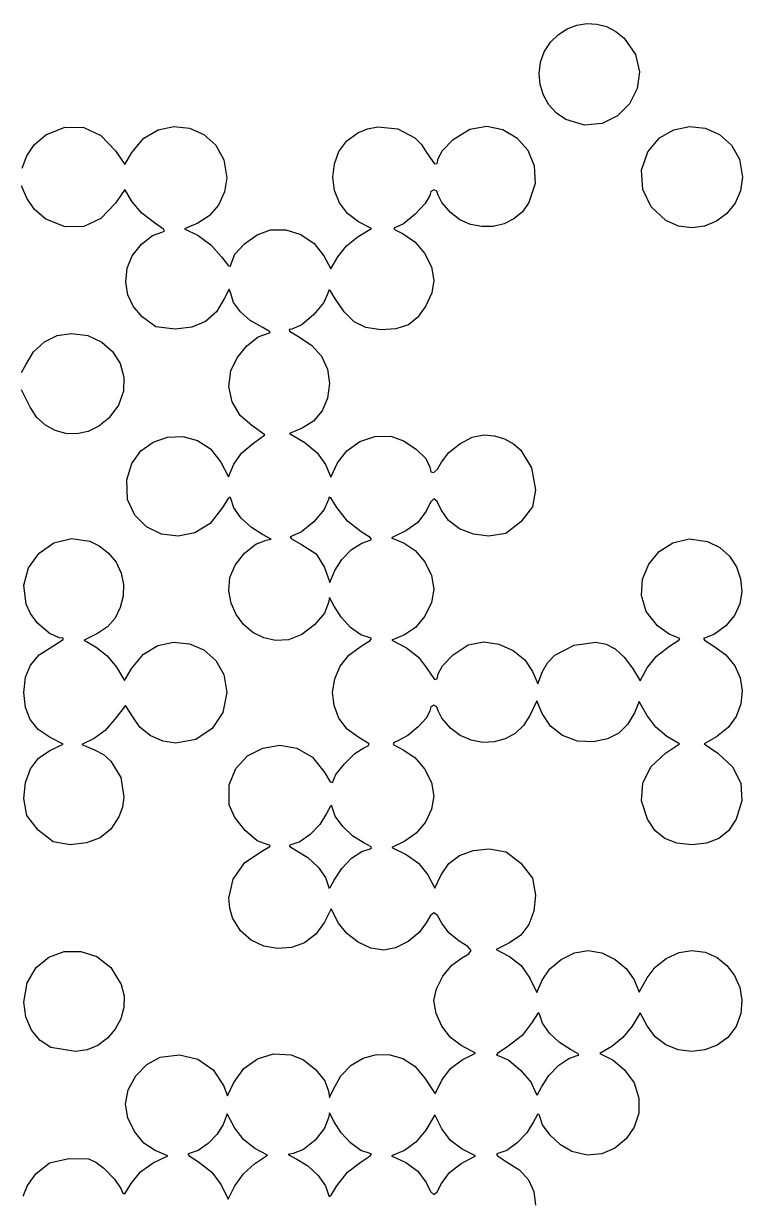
# Model space of a CAD drawing. Extents: x 15 to 288, y 15 to 288.
# Drawn here: x 236.1 to 287.6, y 78 to 162.2 of the extents above; entities that cross this region are included whole.
import ezdxf

# ---------------------------------------------------------------- set-up
doc = ezdxf.new("R2010")
doc.units = 0

msp = doc.modelspace()

# ---------------------------------------------------------------- linework, layer by layer
at = {"layer": 'Image'}
for p, q in [((274.397325, 161.393501), (275.032421, 161.79972)), ((275.032421, 161.79972), (275.71504, 162.059464)), ((275.71504, 162.059464), (276.423981, 162.171609)), ((276.423981, 162.171609), (277.138045, 162.135028)), ((277.138045, 162.135028), (277.836033, 161.948597)), ((277.836033, 161.948597), (278.496744, 161.611188)), ((273.83095, 160.841935), (274.397325, 161.393501)), ((278.496744, 161.611188), (279.09898, 161.121676)), ((279.09898, 161.121676), (279.904074, 159.961404)), ((273.120999, 159.399895), (273.386036, 160.156469)), ((273.386036, 160.156469), (273.83095, 160.841935)), ((273.028981, 158.606919), (273.120999, 159.399895)), ((279.904074, 159.961404), (280.187302, 158.726431)), ((273.103121, 157.812247), (273.028981, 158.606919)), ((280.187302, 158.726431), (280.020031, 157.516093)), ((273.336562, 157.050583), (273.103121, 157.812247)), ((280.020031, 157.516093), (279.47363, 156.429727)), ((273.722445, 156.356632), (273.336562, 157.050583)), ((274.253911, 155.765101), (273.722445, 156.356632)), ((279.47363, 156.429727), (278.619468, 155.566668)), ((274.9241, 155.310695), (274.253911, 155.765101)), ((276.273334, 154.907817), (274.9241, 155.310696)), ((274.9241, 155.310696), (274.9241, 155.310695)), ((277.528913, 155.026253), (276.273334, 154.907817)), ((278.619468, 155.566668), (277.528913, 155.026253)), ((236.900636, 153.502578), (237.714946, 154.198323)), ((237.714946, 154.198323), (239.094577, 154.745501)), ((239.094577, 154.745501), (240.438607, 154.72718)), ((240.438607, 154.72718), (241.66804, 154.161293)), ((241.66804, 154.161293), (242.703876, 153.065773)), ((244.732493, 153.96618), (245.761029, 154.57516)), ((245.761029, 154.57516), (246.88201, 154.80512)), ((246.88201, 154.80512), (248.003975, 154.680645)), ((248.003975, 154.680645), (249.035465, 154.226316)), ((249.035465, 154.226316), (249.885021, 153.466715)), ((259.253428, 153.782707), (260.03752, 154.360474)), ((260.03752, 154.360474), (260.742405, 154.639346)), ((260.742405, 154.639346), (261.47201, 154.773202)), ((261.47201, 154.773202), (262.905044, 154.634855)), ((262.905044, 154.634855), (264.135958, 154.003417)), ((266.861518, 153.880696), (268.050083, 154.607406)), ((268.050083, 154.607406), (269.265219, 154.821918)), ((269.265219, 154.821918), (270.420758, 154.595904)), ((270.420758, 154.595904), (271.430537, 154.001034)), ((281.633479, 153.982844), (282.653571, 154.576572)), ((282.653571, 154.576572), (283.769773, 154.798453)), ((283.769773, 154.798453), (284.889854, 154.673066)), ((284.889854, 154.673066), (285.92158, 154.224993)), ((285.92158, 154.224993), (286.77272, 153.478812)), ((236.367666, 152.698503), (236.900636, 153.502578)), ((243.887861, 152.9536), (244.732493, 153.96618)), ((249.885021, 153.466715), (250.461183, 152.426426)), ((258.696193, 153.019037), (259.253428, 153.782707)), ((264.135958, 154.003417), (264.612913, 153.52091)), ((264.612913, 153.52091), (264.96409, 152.936874)), ((266.106635, 153.093871), (266.861518, 153.880696)), ((271.430537, 154.001034), (272.208388, 153.10898)), ((280.80173, 152.99269), (281.633479, 153.982844)), ((286.77272, 153.478812), (287.35104, 152.459105)), ((236.03504, 151.817286), (236.367666, 152.698503)), ((242.703876, 153.065773), (243.37012, 152.077132)), ((243.37012, 152.077132), (243.887861, 152.9536)), ((258.365317, 152.131268), (258.696193, 153.019037)), ((264.96409, 152.936874), (265.527003, 152.131644)), ((265.71893, 152.165579), (265.792658, 152.519986)), ((265.792658, 152.519986), (266.106635, 153.093871)), ((272.208388, 153.10898), (272.668148, 151.991411)), ((280.353059, 151.671915), (280.80173, 152.99269)), ((287.35104, 152.459105), (287.56431, 151.19045)), ((250.461183, 152.426426), (250.672491, 151.13003)), ((258.2603, 151.181208), (258.365317, 152.131268)), ((265.527003, 152.131644), (265.71893, 152.165579)), ((272.668148, 151.991411), (272.723649, 150.72)), ((280.445488, 150.302116), (280.353059, 151.671915)), ((250.672491, 151.13003), (250.509668, 150.126943)), ((258.380646, 150.230661), (258.2603, 151.181208)), ((287.56431, 151.19045), (287.425378, 150.192032)), ((236.355598, 149.673705), (235.981287, 150.563934)), ((243.370112, 150.304088), (242.703868, 149.315445)), ((243.89229, 149.420111), (243.370112, 150.304088)), ((250.509668, 150.126943), (250.066028, 149.184329)), ((258.725855, 149.341434), (258.380646, 150.230661)), ((265.276727, 150.159421), (265.187903, 149.861208)), ((265.490268, 150.283456), (265.276727, 150.159421)), ((265.703833, 150.166838), (265.490268, 150.283456)), ((265.79266, 149.886457), (265.703833, 150.166838)), ((272.723649, 150.72), (272.288728, 149.366416)), ((281.036354, 149.047181), (280.445488, 150.302116)), ((287.425378, 150.192032), (287.03903, 149.315481)), ((236.913656, 148.865911), (236.355598, 149.673705)), ((242.703868, 149.315445), (241.669879, 148.222167)), ((244.580821, 148.610358), (243.89229, 149.420111)), ((250.066028, 149.184329), (249.405247, 148.401687)), ((259.295429, 148.575333), (258.725855, 149.341434)), ((264.873427, 149.297046), (264.140535, 148.529604)), ((265.187903, 149.861208), (264.873427, 149.297046)), ((266.049223, 149.360275), (265.79266, 149.886457)), ((266.666048, 148.652687), (266.049223, 149.360275)), ((272.288728, 149.366416), (271.823572, 148.701629)), ((287.03903, 149.315481), (286.450942, 148.586789)), ((237.729748, 148.173885), (236.913656, 148.865911)), ((241.669879, 148.222167), (240.441894, 147.65502)), ((245.50297, 147.904841), (244.580821, 148.610358)), ((249.405247, 148.401687), (248.591001, 147.87852)), ((260.08887, 147.994164), (259.295429, 148.575333)), ((264.140535, 148.529604), (263.305033, 147.850212)), ((267.354244, 148.134304), (266.666048, 148.652687)), ((271.823572, 148.701629), (271.218417, 148.19214)), ((282.083, 148.071), (281.036354, 149.047181)), ((286.450942, 148.586789), (285.706788, 148.03195)), ((239.101366, 147.632695), (237.729748, 148.173885)), ((240.441894, 147.65502), (239.101366, 147.632695)), ((246.141451, 147.449761), (245.50297, 147.904841)), ((246.207327, 147.316473), (246.141451, 147.449761)), ((248.591001, 147.87852), (247.646379, 147.487244)), ((247.646379, 147.487244), (248.624807, 146.995477)), ((252.847689, 147.058305), (253.797448, 147.42119)), ((253.797448, 147.42119), (254.889534, 147.421359)), ((254.889534, 147.421359), (255.973943, 147.067508)), ((260.066066, 146.924402), (261.027227, 147.508919)), ((261.027227, 147.508919), (260.08887, 147.994164)), ((262.682723, 147.550198), (262.617122, 147.512096)), ((262.617122, 147.512096), (262.71014, 147.417103)), ((263.305033, 147.850212), (262.682723, 147.550198)), ((262.71014, 147.417103), (263.292055, 147.113729)), ((268.118713, 147.798671), (267.354244, 148.134304)), ((268.92341, 147.641214), (268.118713, 147.798671)), ((269.73229, 147.657357), (268.92341, 147.641214)), ((270.509308, 147.842525), (269.73229, 147.657357)), ((271.218417, 148.19214), (270.509308, 147.842525)), ((282.994673, 147.67049), (282.083, 148.071)), ((282.083, 148.071), (282.083, 148.071)), ((283.932979, 147.547807), (282.994673, 147.67049)), ((284.852242, 147.676958), (283.932979, 147.547807)), ((285.706788, 148.03195), (284.852242, 147.676958)), ((244.560791, 146.378617), (245.344268, 147.011235)), ((245.344268, 147.011235), (246.085513, 147.266603)), ((246.085513, 147.266603), (246.207327, 147.316473)), ((248.624807, 146.995477), (249.517447, 146.346348)), ((251.934361, 146.418984), (252.847689, 147.058305)), ((255.973943, 147.067508), (256.9251, 146.421331)), ((259.241923, 146.258371), (260.066066, 146.924402)), ((263.292055, 147.113729), (264.126283, 146.556876)), ((264.126283, 146.556876), (264.826576, 145.73072)), ((243.904464, 145.541636), (244.560791, 146.378617)), ((249.517447, 146.346348), (250.289617, 145.476247)), ((251.247214, 145.668054), (251.934361, 146.418984)), ((256.9251, 146.421331), (257.617428, 145.54452)), ((258.610186, 145.477882), (259.241923, 146.258371)), ((264.826576, 145.73072), (265.308599, 144.763206)), ((243.544673, 144.673183), (243.904464, 145.541636)), ((250.289617, 145.476247), (250.803183, 144.838794)), ((250.932642, 144.808105), (250.975998, 144.97034)), ((250.975998, 144.97034), (251.247214, 145.668054)), ((257.617428, 145.54452), (258.115463, 144.615879)), ((258.115463, 144.615879), (258.610186, 145.477882)), ((243.455361, 143.665576), (243.544673, 144.673183)), ((250.803183, 144.838794), (250.932642, 144.808105)), ((265.308599, 144.763206), (265.488015, 143.782279)), ((243.597556, 142.769084), (243.455361, 143.665576)), ((265.488015, 143.782279), (265.329848, 142.896903)), ((243.981696, 141.949672), (243.597556, 142.769084)), ((250.509663, 142.528485), (249.923164, 141.546677)), ((250.846097, 143.156564), (250.509663, 142.528485)), ((250.951323, 142.856565), (250.846097, 143.156564)), ((251.14848, 142.21472), (250.951323, 142.856565)), ((257.931219, 142.920501), (257.624192, 142.205959)), ((257.965825, 143.093448), (257.931219, 142.920501)), ((258.067371, 143.069887), (257.965825, 143.093448)), ((258.460385, 142.443066), (258.067371, 143.069887)), ((259.06901, 141.538443), (258.460385, 142.443066)), ((265.329848, 142.896903), (264.915252, 141.967658)), ((244.618223, 141.173303), (243.981696, 141.949672)), ((249.923164, 141.546677), (249.145894, 140.852807)), ((251.641572, 141.542723), (251.14848, 142.21472)), ((252.354202, 140.922454), (251.641572, 141.542723)), ((257.624192, 142.205959), (256.894873, 141.340817)), ((259.789865, 140.819496), (259.06901, 141.538443)), ((264.915252, 141.967658), (264.334088, 141.152005)), ((245.604444, 140.468358), (244.618223, 141.173303)), ((249.145894, 140.852807), (248.168345, 140.440881)), ((253.209973, 140.435795), (252.354202, 140.922454)), ((256.894873, 141.340817), (256.029712, 140.611502)), ((260.629494, 140.432977), (259.789865, 140.819496)), ((264.334088, 141.152005), (263.676215, 140.607409)), ((237.617324, 139.398552), (238.534034, 139.846069)), ((238.534034, 139.846069), (239.555104, 140.002469)), ((239.555104, 140.002469), (240.734451, 139.837472)), ((240.734451, 139.837472), (241.724843, 139.382502)), ((246.981003, 140.304905), (245.604444, 140.468358)), ((248.168345, 140.440881), (246.981003, 140.304905)), ((252.914828, 139.752147), (253.645022, 140.014365)), ((253.725938, 140.143042), (253.209973, 140.435795)), ((253.645022, 140.014365), (253.767228, 140.05128)), ((253.767228, 140.05128), (253.725938, 140.143042)), ((255.315159, 140.304441), (255.142211, 140.269851)), ((255.142211, 140.269851), (255.165774, 140.168303)), ((255.165774, 140.168303), (255.792594, 139.775275)), ((256.029712, 140.611502), (255.315159, 140.304441)), ((261.682854, 140.261927), (260.629494, 140.432977)), ((262.761306, 140.316639), (261.682854, 140.261927)), ((263.676215, 140.607409), (262.761306, 140.316639)), ((236.852384, 138.692441), (237.617324, 139.398552)), ((241.724843, 139.382502), (242.499927, 138.697587)), ((251.403147, 138.239711), (252.112499, 139.105532)), ((252.112499, 139.105532), (252.914828, 139.752147)), ((255.792594, 139.775275), (256.752813, 139.142149)), ((256.752813, 139.142149), (257.448016, 138.36222)), ((236.286624, 137.760259), (236.852384, 138.692441)), ((242.499927, 138.697587), (243.033347, 137.842756)), ((250.951882, 137.319875), (251.403147, 138.239711)), ((257.448016, 138.36222), (257.870666, 137.446916)), ((235.979501, 137.202174), (236.286624, 137.760259)), ((243.033347, 137.842756), (243.298749, 136.878038)), ((250.821732, 136.196073), (250.951882, 137.319875)), ((257.870666, 137.446916), (258.013224, 136.407665)), ((243.298749, 136.878038), (243.269781, 135.863462)), ((236.597594, 134.727869), (235.977663, 135.954449)), ((243.269781, 135.863462), (242.920087, 134.859055)), ((251.060897, 135.09706), (250.821732, 136.196073)), ((258.013224, 136.407665), (257.88088, 135.354816)), ((242.920087, 134.859055), (242.223314, 133.924849)), ((251.625937, 134.134209), (251.060897, 135.09706)), ((257.88088, 135.354816), (257.498059, 134.449461)), ((237.084645, 133.990328), (236.597594, 134.727869)), ((237.693923, 133.426204), (237.084645, 133.990328)), ((242.223314, 133.924849), (241.515566, 133.357856)), ((252.473412, 133.418895), (251.625937, 134.134209)), ((257.498059, 134.449461), (256.886078, 133.726493)), ((238.395196, 133.03981), (237.693923, 133.426204)), ((241.515566, 133.357856), (240.748647, 132.990171)), ((253.391205, 132.745388), (252.473412, 133.418895)), ((256.066254, 133.220805), (255.154541, 132.837459)), ((256.886078, 133.726493), (256.066254, 133.220805)), ((239.158229, 132.835464), (238.395196, 133.03981)), ((239.952791, 132.817479), (239.158229, 132.835464)), ((240.748647, 132.990171), (239.952791, 132.817479)), ((244.527773, 131.591031), (245.412216, 132.227855)), ((245.412216, 132.227855), (246.435818, 132.576534)), ((246.435818, 132.576534), (247.514661, 132.621363)), ((247.514661, 132.621363), (248.564828, 132.346634)), ((248.564828, 132.346634), (249.502403, 131.736641)), ((252.474533, 132.07253), (253.391205, 132.745388)), ((255.154541, 132.837459), (256.253981, 132.188776)), ((259.247989, 131.6074), (260.178836, 132.258963)), ((260.178836, 132.258963), (261.271428, 132.623371)), ((261.271428, 132.623371), (262.402326, 132.638644)), ((262.402326, 132.638644), (263.302292, 132.314904)), ((263.302292, 132.314904), (264.208196, 131.724603)), ((267.33595, 132.098585), (268.230128, 132.563044)), ((268.230128, 132.563044), (269.05295, 132.744252)), ((269.05295, 132.744252), (269.832507, 132.670604)), ((269.832507, 132.670604), (270.54242, 132.454528)), ((270.54242, 132.454528), (271.172118, 132.107311)), ((243.866405, 130.68177), (244.527773, 131.591031)), ((249.502403, 131.736641), (250.243468, 130.775678)), ((251.178203, 130.64791), (251.71561, 131.438857)), ((251.71561, 131.438857), (252.474533, 132.07253)), ((256.253981, 132.188776), (257.142973, 131.463045)), ((257.142973, 131.463045), (257.736451, 130.629116)), ((258.602326, 130.730664), (259.247989, 131.6074)), ((264.208196, 131.724603), (264.907557, 131.036899)), ((266.04033, 130.780602), (266.547117, 131.466047)), ((266.547117, 131.466047), (267.33595, 132.098585)), ((271.172118, 132.107311), (271.71103, 131.640241)), ((271.71103, 131.640241), (272.474213, 130.3917)), ((243.512028, 129.515778), (243.866405, 130.68177)), ((250.243468, 130.775678), (250.798542, 129.744968)), ((250.798542, 129.744968), (251.178203, 130.64791)), ((257.736451, 130.629116), (258.119488, 129.718144)), ((258.119488, 129.718144), (258.602326, 130.730664)), ((264.907557, 131.036899), (265.187896, 130.420954)), ((265.751571, 130.29104), (266.04033, 130.780602)), ((265.187896, 130.420954), (265.269233, 130.087538)), ((265.269233, 130.087538), (265.475832, 130.052126)), ((265.475832, 130.052126), (265.751571, 130.29104)), ((272.474213, 130.3917), (272.7474, 128.799212)), ((243.571248, 128.119561), (243.512028, 129.515778)), ((244.081393, 126.986797), (243.571248, 128.119561)), ((250.778161, 128.188313), (250.353448, 127.534818)), ((250.910415, 128.275462), (250.778161, 128.188313)), ((250.962619, 128.174873), (250.910415, 128.275462)), ((251.17759, 127.522299), (250.962619, 128.174873)), ((257.944097, 128.103683), (257.627445, 127.387865)), ((257.9884, 128.271808), (257.944097, 128.103683)), ((258.106506, 128.231257), (257.9884, 128.271808)), ((258.553633, 127.533933), (258.106506, 128.231257)), ((265.483709, 128.151362), (265.242058, 127.925427)), ((265.718734, 127.964506), (265.483709, 128.151362)), ((272.7474, 128.799212), (272.547927, 127.588417)), ((250.353448, 127.534818), (249.484593, 126.407327)), ((251.708449, 126.783762), (251.17759, 127.522299)), ((257.627445, 127.387865), (256.89365, 126.522624)), ((259.300993, 126.555971), (258.553633, 127.533933)), ((264.92445, 127.281015), (264.336995, 126.478671)), ((265.242058, 127.925427), (264.92445, 127.281015)), ((266.01646, 127.370542), (265.718734, 127.964506)), ((266.542472, 126.600398), (266.01646, 127.370542)), ((272.547927, 127.588417), (271.71931, 126.516342)), ((244.930709, 126.149843), (244.081393, 126.986797)), ((249.484593, 126.407327), (248.396137, 125.737443)), ((252.430289, 126.100985), (251.708449, 126.783762)), ((256.89365, 126.522624), (256.027838, 125.792355)), ((260.278953, 125.808613), (259.300993, 126.555971)), ((264.336995, 126.478671), (263.4882, 125.863475)), ((267.328402, 126.006254), (266.542472, 126.600398)), ((271.71931, 126.516342), (270.644852, 125.686362)), ((246.007441, 125.64106), (244.930709, 126.149843)), ((247.199835, 125.492807), (246.007441, 125.64106)), ((248.396137, 125.737443), (247.199835, 125.492807)), ((253.218199, 125.615693), (252.430289, 126.100985)), ((253.850997, 125.283952), (253.218199, 125.615693)), ((255.315137, 125.481453), (255.196987, 125.433896)), ((256.027838, 125.792355), (255.315137, 125.481453)), ((260.932962, 125.383643), (260.278953, 125.808613)), ((263.4882, 125.863475), (262.46301, 125.3746)), ((268.309876, 125.623681), (267.328402, 126.006254)), ((269.42252, 125.488252), (268.309876, 125.623681)), ((270.644852, 125.686362), (269.42252, 125.488252)), ((237.246502, 124.269674), (238.302859, 125.004006)), ((238.302859, 125.004006), (239.550945, 125.323405)), ((239.550945, 125.323405), (240.882804, 125.122015)), ((240.882804, 125.122015), (241.546412, 124.792944)), ((241.546412, 124.792944), (242.19048, 124.293981)), ((251.943789, 124.269962), (252.748807, 124.928832)), ((252.748807, 124.928832), (253.493887, 125.197721)), ((253.493887, 125.197721), (253.850997, 125.283952)), ((255.196987, 125.433896), (255.288822, 125.309318)), ((255.288822, 125.309318), (256.011117, 124.904786)), ((256.011117, 124.904786), (257.076765, 124.222252)), ((259.599, 124.531), (260.330295, 124.997318)), ((260.330295, 124.997318), (260.91972, 125.199077)), ((260.91972, 125.199077), (261.020257, 125.25131)), ((261.020257, 125.25131), (260.932962, 125.383643)), ((262.46301, 125.3746), (263.365918, 124.994955)), ((263.365918, 124.994955), (264.159486, 124.460937)), ((281.594168, 124.384987), (282.577041, 125.018805)), ((282.577041, 125.018805), (283.750384, 125.289436)), ((283.750384, 125.289436), (285.058353, 125.102466)), ((285.058353, 125.102466), (285.935142, 124.673118)), ((285.935142, 124.673118), (286.630015, 124.053352)), ((236.489832, 123.226263), (237.246502, 124.269674)), ((242.19048, 124.293981), (242.746954, 123.619091)), ((251.261045, 123.407439), (251.943789, 124.269962)), ((257.076765, 124.222252), (257.657887, 123.252416)), ((258.407969, 123.023184), (258.905803, 123.818008)), ((258.905803, 123.818008), (259.599009, 124.530994)), ((259.599009, 124.530994), (259.599, 124.531)), ((264.159486, 124.460937), (264.837622, 123.642373)), ((280.857613, 123.482391), (281.594168, 124.384987)), ((286.630015, 124.053352), (287.132267, 123.292034)), ((236.140804, 121.979631), (236.489832, 123.226263)), ((242.746954, 123.619091), (243.105823, 122.849213)), ((250.882787, 122.527591), (251.261045, 123.407439)), ((257.657887, 123.252416), (258.049266, 122.170076)), ((258.049266, 122.170076), (258.407969, 123.023184)), ((264.837622, 123.642373), (265.310428, 122.678485)), ((280.423221, 122.40543), (280.857613, 123.482391)), ((287.132267, 123.292034), (287.431192, 122.43803)), ((243.105823, 122.849213), (243.272551, 122.025076)), ((250.815854, 121.586541), (250.882787, 122.527591)), ((265.310428, 122.678485), (265.488008, 121.708495)), ((280.346838, 121.248514), (280.423221, 122.40543)), ((287.431192, 122.43803), (287.516083, 121.540206)), ((236.307374, 120.635632), (236.140804, 121.979631)), ((243.272551, 122.025076), (243.252603, 121.187412)), ((250.976889, 120.692006), (250.815854, 121.586541)), ((265.488008, 121.708495), (265.310859, 120.741045)), ((287.516083, 121.540206), (287.376234, 120.647426)), ((236.617745, 119.960199), (236.307374, 120.635632)), ((243.252603, 121.187412), (243.051442, 120.376951)), ((251.336343, 119.875443), (250.976889, 120.692006)), ((257.942577, 120.749031), (257.65798, 119.971848)), ((258.028811, 121.106141), (257.942577, 120.749031)), ((258.360547, 120.473343), (258.028811, 121.106141)), ((258.845838, 119.685434), (258.360547, 120.473343)), ((265.310859, 120.741045), (264.839887, 119.777666)), ((280.68431, 120.106056), (280.346838, 121.248514)), ((287.376234, 120.647426), (287.000939, 119.808558)), ((237.0975, 119.300121), (236.617745, 119.960199)), ((242.674534, 119.634424), (242.127342, 119.00056)), ((243.051442, 120.376951), (242.674534, 119.634424)), ((251.864671, 119.168313), (251.336343, 119.875443)), ((257.65798, 119.971848), (256.957231, 119.145175)), ((259.528614, 118.963597), (258.845838, 119.685434)), ((264.839887, 119.777666), (264.165805, 118.959497)), ((281.491483, 119.072466), (280.68431, 120.106056)), ((287.000939, 119.808558), (286.379493, 119.072466)), ((237.950948, 118.541318), (237.0975, 119.300121)), ((242.127342, 119.00056), (241.415331, 118.516091)), ((252.532324, 118.602074), (251.864671, 119.168313)), ((256.957231, 119.145175), (256.032451, 118.448997)), ((260.267152, 118.432738), (259.528614, 118.963597)), ((264.165805, 118.959497), (263.379328, 118.427675)), ((282.310569, 118.474334), (281.491483, 119.072466)), ((286.379493, 119.072466), (285.560425, 118.474332)), ((238.685, 118.217901), (237.950948, 118.541318)), ((238.218971, 117.615596), (238.975297, 118.087492)), ((238.952825, 118.184847), (238.685, 118.217901)), ((238.975297, 118.087492), (238.952825, 118.184847)), ((241.415331, 118.516091), (240.472825, 118.044953)), ((240.472825, 118.044953), (241.333424, 117.55104)), ((245.747647, 117.666915), (246.869602, 117.903538)), ((246.869602, 117.903538), (247.993747, 117.789554)), ((253.309754, 118.208187), (252.532324, 118.602074)), ((254.167414, 118.018109), (253.309754, 118.208187)), ((255.075757, 118.063301), (254.167414, 118.018109)), ((256.032451, 118.448997), (255.075757, 118.063301)), ((260.919727, 118.217763), (260.267152, 118.432738)), ((260.279672, 117.608592), (260.933171, 118.033307)), ((261.020318, 118.165562), (260.919727, 118.217763)), ((260.933171, 118.033307), (261.020318, 118.165562)), ((263.379328, 118.427675), (262.489837, 118.053671)), ((262.489837, 118.053671), (263.530877, 117.493035)), ((267.942585, 117.718126), (269.053767, 117.9276)), ((269.053767, 117.9276), (270.133342, 117.758923)), ((282.957533, 118.217744), (282.310569, 118.474334)), ((282.353464, 117.608573), (283.019085, 118.041282)), ((283.086006, 118.168403), (282.957533, 118.217744)), ((283.019085, 118.041282), (283.086006, 118.168403)), ((284.913463, 118.217744), (284.784986, 118.168406)), ((284.784986, 118.168406), (284.851898, 118.041285)), ((284.851898, 118.041285), (285.517506, 117.608573)), ((285.560425, 118.474332), (284.913463, 118.217744)), ((237.258813, 116.990505), (238.218971, 117.615596)), ((241.333424, 117.55104), (242.111139, 116.922809)), ((244.719825, 117.056048), (245.747647, 117.666915)), ((247.993747, 117.789554), (249.028134, 117.348602)), ((249.028134, 117.348602), (249.88082, 116.60432)), ((259.408905, 116.982582), (260.279672, 117.608592)), ((263.530877, 117.493035), (264.378267, 116.843715)), ((266.861507, 116.990267), (267.942585, 117.718126)), ((270.133342, 117.758923), (271.155416, 117.303107)), ((271.155416, 117.303107), (272.001012, 116.631905)), ((274.135792, 116.969805), (275.525506, 117.701802)), ((275.525506, 117.701802), (277.079805, 117.894881)), ((277.079805, 117.894881), (277.810101, 117.75521)), ((277.810101, 117.75521), (278.451257, 117.439871)), ((278.451257, 117.439871), (279.10643, 116.82783)), ((281.413856, 116.911937), (282.353464, 117.608573)), ((285.517506, 117.608573), (286.384905, 116.993836)), ((236.268141, 115.396102), (236.621634, 116.271752)), ((236.621634, 116.271752), (237.258813, 116.990505)), ((242.111139, 116.922809), (242.772454, 116.10597)), ((243.878083, 116.047299), (244.719825, 117.056048)), ((249.88082, 116.60432), (250.459858, 115.580346)), ((258.778512, 116.1885), (259.408905, 116.982582)), ((264.378267, 116.843715), (264.953707, 116.069855)), ((266.106624, 116.203442), (266.861507, 116.990267)), ((272.001012, 116.631905), (272.551157, 115.81707)), ((273.258097, 115.808061), (273.611228, 116.435828)), ((273.611228, 116.435828), (274.135792, 116.969805)), ((279.10643, 116.82783), (279.701517, 116.042821)), ((280.739424, 116.073703), (281.413856, 116.911937)), ((286.384905, 116.993836), (287.013726, 116.22425)), ((287.013726, 116.22425), (287.402576, 115.349603)), ((236.159041, 114.300316), (236.268141, 115.396102)), ((242.772454, 116.10597), (243.350883, 115.154823)), ((243.350883, 115.154823), (243.878083, 116.047299)), ((250.459858, 115.580346), (250.673303, 114.300319)), ((258.389877, 115.283352), (258.778512, 116.1885)), ((264.953707, 116.069855), (265.52513, 115.242901)), ((265.718545, 115.273156), (265.792647, 115.629557)), ((265.792647, 115.629557), (266.106624, 116.203442)), ((272.551157, 115.81707), (272.925463, 114.926841)), ((272.925463, 114.926841), (273.258097, 115.808061)), ((279.701517, 116.042821), (280.253808, 115.134637)), ((280.253808, 115.134637), (280.739424, 116.073703)), ((258.244382, 114.324146), (258.389877, 115.283352)), ((265.52513, 115.242901), (265.718545, 115.273156)), ((287.402576, 115.349603), (287.55006, 114.41968)), ((236.265491, 113.227874), (236.159041, 114.300316)), ((250.673303, 114.300319), (250.391873, 112.873527)), ((258.343411, 113.367888), (258.244382, 114.324146)), ((272.861042, 113.698852), (272.362065, 112.652462)), ((273.240692, 112.795944), (272.861042, 113.698852)), ((287.55006, 114.41968), (287.454787, 113.484269)), ((236.599307, 112.360563), (236.265491, 113.227874)), ((243.417954, 113.381528), (242.655002, 112.400364)), ((243.942363, 112.554039), (243.417954, 113.381528)), ((250.391873, 112.873527), (249.619282, 111.721743)), ((258.688346, 112.471587), (258.343411, 113.367888)), ((265.1879, 112.996029), (264.949817, 112.496679)), ((265.276724, 113.27641), (265.1879, 112.996029)), ((265.490265, 113.393028), (265.276724, 113.27641)), ((265.70383, 113.27641), (265.490265, 113.393028)), ((265.792657, 112.996029), (265.70383, 113.27641)), ((266.04922, 112.469847), (265.792657, 112.996029)), ((279.832192, 112.852164), (279.351186, 112.017144)), ((280.181971, 113.672017), (279.832192, 112.852164)), ((280.716349, 112.679741), (280.181971, 113.672017)), ((287.454787, 113.484269), (287.115361, 112.593154)), ((237.182193, 111.661296), (236.599307, 112.360563)), ((242.655002, 112.400364), (241.968067, 111.59288)), ((244.443999, 111.819146), (243.942363, 112.554039)), ((259.28057, 111.692249), (258.688346, 112.471587)), ((264.949817, 112.496679), (264.364022, 111.849781)), ((266.666045, 111.762259), (266.04922, 112.469847)), ((272.362065, 112.652462), (271.8981, 111.932704)), ((273.831078, 111.889359), (273.240692, 112.795944)), ((279.351186, 112.017144), (278.708744, 111.394485)), ((281.357874, 111.822926), (280.716349, 112.679741)), ((287.115361, 112.593154), (286.53039, 111.796124)), ((238.035851, 111.092986), (237.182193, 111.661296)), ((241.968067, 111.59288), (241.173072, 111.012934)), ((245.190571, 111.221085), (244.443999, 111.819146)), ((246.08515, 110.818928), (245.190571, 111.221085)), ((249.619282, 111.721743), (248.463079, 110.952104)), ((260.121465, 111.086882), (259.28057, 111.692249)), ((263.623199, 111.238129), (262.92003, 110.844519)), ((264.364022, 111.849781), (263.623199, 111.238129)), ((267.377337, 111.226175), (266.666045, 111.762259)), ((268.159903, 110.886159), (267.377337, 111.226175)), ((271.292197, 111.375691), (270.57989, 110.986976)), ((271.8981, 111.932704), (271.292197, 111.375691)), ((274.697294, 111.218384), (273.831078, 111.889359)), ((275.754389, 110.829817), (274.697294, 111.218384)), ((278.708744, 111.394485), (277.899331, 110.980239)), ((282.149859, 111.156341), (281.357874, 111.822926)), ((286.53039, 111.796124), (285.698481, 111.142963)), ((238.001799, 110.142201), (238.968805, 110.610537)), ((238.968805, 110.610537), (238.035851, 111.092986)), ((241.173072, 111.012934), (240.301123, 110.59502)), ((240.301123, 110.59502), (241.215091, 110.210724)), ((247.030813, 110.671749), (246.08515, 110.818928)), ((248.463079, 110.952104), (247.030813, 110.671749)), ((252.160683, 109.761092), (253.248066, 110.32826)), ((253.248066, 110.32826), (254.462293, 110.531455)), ((254.462293, 110.531455), (255.684592, 110.330923)), ((255.684592, 110.330923), (256.796189, 109.686909)), ((259.82166, 109.927948), (260.469659, 110.354397)), ((260.849697, 110.626162), (260.121465, 111.086882)), ((260.469659, 110.354397), (260.785456, 110.493495)), ((260.785456, 110.493495), (260.849697, 110.626162)), ((262.62628, 110.715452), (262.574333, 110.594336)), ((262.574333, 110.594336), (263.292052, 110.212531)), ((262.92003, 110.844519), (262.62628, 110.715452)), ((268.978207, 110.736656), (268.159903, 110.886159)), ((269.796715, 110.772113), (268.978207, 110.736656)), ((270.57989, 110.986976), (269.796715, 110.772113)), ((276.917412, 110.770454), (275.754389, 110.829817)), ((277.899331, 110.980239), (276.917412, 110.770454)), ((282.060324, 109.958978), (283.048965, 110.625222)), ((283.048965, 110.625222), (282.149859, 111.156341)), ((285.698481, 111.142963), (284.821997, 110.625222)), ((284.821997, 110.625222), (285.810664, 109.958978)), ((236.631221, 108.831642), (237.208516, 109.594344)), ((237.208516, 109.594344), (238.001799, 110.142201)), ((241.215091, 110.210724), (241.851257, 109.85921)), ((241.851257, 109.85921), (242.382326, 109.395376)), ((251.318919, 108.869704), (252.160683, 109.761092)), ((256.796189, 109.686909), (257.67831, 108.55966)), ((259.08602, 109.205343), (259.82166, 109.927948)), ((263.292052, 110.212531), (264.125081, 109.663849)), ((264.125081, 109.663849), (264.825508, 108.841681)), ((281.010196, 108.982069), (282.060324, 109.958978)), ((285.810664, 109.958978), (286.860778, 108.982069)), ((236.278528, 107.870065), (236.631221, 108.831642)), ((242.382326, 109.395376), (243.09976, 108.212355)), ((250.841547, 107.693852), (251.318919, 108.869704)), ((258.483065, 108.432693), (259.08602, 109.205343)), ((264.825508, 108.841681), (265.308197, 107.874765)), ((280.430327, 107.821767), (281.010196, 108.982069)), ((286.860778, 108.982069), (287.440641, 107.821767)), ((236.159049, 106.725581), (236.278528, 107.870065)), ((243.09976, 108.212355), (243.30858, 106.824881)), ((257.67831, 108.55966), (258.070144, 107.918377)), ((258.070144, 107.918377), (258.233119, 107.856107)), ((258.233119, 107.856107), (258.483065, 108.432693)), ((265.308197, 107.874765), (265.488012, 106.891841)), ((280.340066, 106.548348), (280.430327, 107.821767)), ((287.440641, 107.821767), (287.530901, 106.548348)), ((250.84734, 106.27329), (250.841547, 107.693852)), ((236.358519, 105.514785), (236.159049, 106.725581)), ((243.30858, 106.824881), (243.20388, 106.105481)), ((251.245019, 105.354181), (250.84734, 106.27329)), ((258.093531, 106.172013), (257.80322, 105.656697)), ((258.18455, 106.217125), (258.093531, 106.172013)), ((258.221192, 106.101096), (258.18455, 106.217125)), ((265.488012, 106.891841), (265.325605, 105.950831)), ((280.758764, 105.232088), (280.340066, 106.548348)), ((287.530901, 106.548348), (287.112204, 105.232088)), ((237.187139, 104.442711), (236.358519, 105.514785)), ((242.949971, 105.396174), (242.379823, 104.528517)), ((243.20388, 106.105481), (242.949971, 105.396174)), ((251.981995, 104.424807), (251.245019, 105.354181)), ((257.80322, 105.656697), (257.317575, 104.868254)), ((258.434777, 105.449068), (258.221192, 106.101096)), ((258.964978, 104.710584), (258.434777, 105.449068)), ((265.325605, 105.950831), (264.882312, 105.033041)), ((237.187141, 104.442714), (237.187139, 104.442711)), ((238.259216, 103.614095), (237.187141, 104.442714)), ((242.379823, 104.528517), (241.610348, 103.909364)), ((257.317575, 104.868254), (256.634552, 104.146434)), ((259.686798, 104.027562), (258.964978, 104.710584)), ((264.882312, 105.033041), (264.224021, 104.240756)), ((281.3124, 104.412356), (280.758764, 105.232088)), ((287.112204, 105.232088), (286.558569, 104.412354)), ((239.470011, 103.414624), (238.259216, 103.614095)), ((241.610348, 103.909364), (240.640695, 103.538228)), ((252.847894, 103.702012), (251.981995, 104.424807)), ((253.63234, 103.40264), (252.847894, 103.702012)), ((255.896068, 103.616233), (255.24404, 103.402647)), ((256.634552, 104.146434), (255.896068, 103.616233)), ((260.475242, 103.541916), (259.686798, 104.027562)), ((263.416622, 103.676261), (262.474794, 103.220117)), ((264.224021, 104.240756), (263.416622, 103.676261)), ((282.007351, 103.847075), (281.3124, 104.412356)), ((282.872189, 103.519895), (282.007351, 103.847075)), ((285.863621, 103.847073), (284.998783, 103.519894)), ((286.558569, 104.412354), (285.863621, 103.847073)), ((240.640695, 103.538228), (239.470011, 103.414624)), ((251.954749, 102.132128), (253.218199, 102.98467)), ((253.218199, 102.98467), (253.739127, 103.278918)), ((253.769441, 103.367387), (253.63234, 103.40264)), ((253.739127, 103.278918), (253.769441, 103.367387)), ((255.24404, 103.402647), (255.128012, 103.366006)), ((255.128012, 103.366006), (255.173124, 103.274987)), ((255.173124, 103.274987), (255.688439, 102.984677)), ((255.688439, 102.984677), (256.476883, 102.499029)), ((259.598921, 102.457399), (260.330216, 102.923265)), ((260.330216, 102.923265), (260.919641, 103.123944)), ((260.990557, 103.251606), (260.475242, 103.541916)), ((260.919641, 103.123944), (261.035669, 103.160586)), ((261.035669, 103.160586), (260.990557, 103.251606)), ((262.474794, 103.220117), (263.515294, 102.723942)), ((267.330379, 102.639911), (268.291953, 102.992603)), ((268.291953, 102.992603), (269.436431, 103.112081)), ((269.436431, 103.112081), (270.647231, 102.91261)), ((270.647231, 102.91261), (271.719311, 102.083991)), ((283.935484, 103.414468), (282.872189, 103.519895)), ((284.998783, 103.519894), (283.935484, 103.414468)), ((251.133978, 100.947525), (251.954749, 102.132128)), ((256.476883, 102.499029), (257.198703, 101.816004)), ((258.891792, 101.721003), (259.598929, 102.457399)), ((259.598929, 102.457399), (259.598921, 102.457399)), ((263.515294, 102.723942), (264.396388, 102.090716)), ((264.396388, 102.090716), (265.053644, 101.265042)), ((266.019821, 101.269331), (266.567679, 102.062616)), ((266.567679, 102.062616), (267.330379, 102.639911)), ((271.719311, 102.083991), (272.547928, 101.011917)), ((257.198703, 101.816004), (257.728904, 101.077521)), ((257.728904, 101.077521), (257.942489, 100.425497)), ((258.360459, 100.869899), (258.891792, 101.721003)), ((265.053644, 101.265042), (265.551483, 100.302322)), ((265.551483, 100.302322), (266.019821, 101.269331)), ((250.821963, 99.579742), (251.133978, 100.947525)), ((257.942489, 100.425497), (257.979131, 100.309469)), ((257.979131, 100.309469), (258.07015, 100.354581)), ((258.07015, 100.354581), (258.360459, 100.869899)), ((272.547928, 101.011917), (272.747401, 99.801121)), ((250.877387, 98.873683), (250.821963, 99.579742)), ((272.747401, 99.801121), (272.627924, 98.656637)), ((251.084779, 98.17766), (250.877387, 98.873683)), ((258.127502, 98.81953), (257.651149, 97.866412)), ((258.672924, 97.80675), (258.127502, 98.81953)), ((265.491494, 98.533452), (265.23478, 98.356457)), ((265.74911, 98.350269), (265.491494, 98.533452)), ((272.627924, 98.656637), (272.275233, 97.69506)), ((251.645898, 97.256813), (251.084779, 98.17766)), ((257.651149, 97.866412), (257.034633, 97.001386)), ((259.25321, 97.051347), (258.672924, 97.80675)), ((264.940214, 97.81975), (264.431261, 97.131078)), ((265.23478, 98.356457), (264.940214, 97.81975)), ((266.046384, 97.806441), (265.74911, 98.350269)), ((266.560095, 97.11133), (266.046384, 97.806441)), ((272.275233, 97.69506), (271.697941, 96.932358)), ((252.413769, 96.581667), (251.645898, 97.256813)), ((257.034633, 97.001386), (256.227192, 96.40091)), ((260.058724, 96.430416), (259.25321, 97.051347)), ((264.431261, 97.131078), (263.639764, 96.498893)), ((267.302544, 96.521321), (266.560095, 97.11133)), ((271.697941, 96.932358), (270.904661, 96.384501)), ((253.322114, 96.155361), (252.413769, 96.581667)), ((254.304653, 95.981039), (253.322114, 96.155361)), ((255.295105, 96.061841), (254.304653, 95.981039)), ((256.227192, 96.40091), (255.295105, 96.061841)), ((260.979956, 96.00999), (260.058724, 96.430416)), ((261.907394, 95.8561), (260.979956, 96.00999)), ((262.740287, 96.036225), (261.907394, 95.8561)), ((263.639764, 96.498893), (262.740287, 96.036225)), ((267.927698, 96.128642), (267.302544, 96.521321)), ((268.155441, 95.843339), (267.927698, 96.128642)), ((270.904661, 96.384501), (269.937637, 95.916165)), ((237.024615, 94.621312), (237.944694, 95.368344)), ((237.944694, 95.368344), (239.046628, 95.761922)), ((239.046628, 95.761922), (240.223005, 95.782521)), ((240.223005, 95.782521), (241.366416, 95.410615)), ((241.366416, 95.410615), (242.369451, 94.626676)), ((266.766521, 94.795967), (267.45505, 95.304911)), ((267.45505, 95.304911), (267.994863, 95.592924)), ((267.994863, 95.592924), (268.155441, 95.843339)), ((269.937637, 95.916165), (270.900349, 95.418326)), ((270.900349, 95.418326), (271.726853, 94.759348)), ((273.774719, 94.52418), (274.593287, 95.202313)), ((274.593287, 95.202313), (275.557176, 95.675116)), ((275.557176, 95.675116), (276.527156, 95.852694)), ((276.527156, 95.852694), (277.494615, 95.675546)), ((277.494615, 95.675546), (278.457993, 95.204578)), ((278.457993, 95.204578), (279.276161, 94.5305)), ((281.316369, 94.643041), (282.117556, 95.270125)), ((282.117556, 95.270125), (283.028102, 95.697196)), ((283.028102, 95.697196), (283.935479, 95.854953)), ((283.935479, 95.854953), (284.895751, 95.721074)), ((284.895751, 95.721074), (285.743383, 95.347254)), ((285.743383, 95.347254), (286.45412, 94.775219)), ((236.393801, 93.540352), (237.024615, 94.621312)), ((242.369451, 94.626676), (243.1247, 93.41118)), ((266.134586, 94.004472), (266.766521, 94.795967)), ((271.726853, 94.759348), (272.362069, 93.874096)), ((273.240696, 93.730614), (273.774719, 94.52418)), ((279.276161, 94.5305), (279.807986, 93.744024)), ((280.737069, 93.885243), (281.316369, 94.643041)), ((286.45412, 94.775219), (287.003703, 94.046694)), ((236.15966, 92.14499), (236.393801, 93.540352)), ((265.671968, 93.104994), (266.134586, 94.004472)), ((272.362069, 93.874096), (272.861046, 92.827706)), ((272.861046, 92.827706), (273.240696, 93.730614)), ((279.807986, 93.744024), (280.181974, 92.854533)), ((280.181974, 92.854533), (280.737069, 93.885243)), ((287.003703, 94.046694), (287.367876, 93.203405)), ((243.1247, 93.41118), (243.329458, 92.596752)), ((265.49139, 92.272101), (265.671968, 93.104994)), ((287.367876, 93.203405), (287.522382, 92.287076)), ((236.300716, 91.085256), (236.15966, 92.14499)), ((243.329458, 92.596752), (243.305065, 91.76494)), ((265.645256, 91.344663), (265.49139, 92.272101)), ((287.522382, 92.287076), (287.442966, 91.339434)), ((236.69678, 90.144609), (236.300716, 91.085256)), ((243.078428, 90.955174), (242.676453, 90.206884)), ((243.305065, 91.76494), (243.078428, 90.955174)), ((266.065688, 90.423432), (265.645256, 91.344663)), ((272.893573, 91.319821), (272.520048, 90.719059)), ((273.007311, 91.390928), (272.893573, 91.319821)), ((273.049214, 91.284446), (273.007311, 91.390928)), ((273.247133, 90.642676), (273.049214, 91.284446)), ((280.253804, 91.39191), (279.669287, 90.430746)), ((280.739049, 90.453553), (280.253804, 91.39191)), ((287.442966, 91.339434), (287.105369, 90.402203)), ((237.307194, 89.391473), (236.69678, 90.144609)), ((242.676453, 90.206884), (242.126046, 89.5595)), ((266.686635, 89.617917), (266.065688, 90.423432)), ((272.520048, 90.719059), (271.796071, 89.77251)), ((273.761801, 89.919811), (273.247133, 90.642676)), ((279.669287, 90.430746), (279.003252, 89.606601)), ((281.320221, 89.660112), (280.739049, 90.453553)), ((287.105369, 90.402203), (286.527602, 89.618111)), ((238.0913, 88.89427), (237.307194, 89.391473)), ((242.126046, 89.5595), (241.454114, 89.052453)), ((267.44205, 89.037631), (266.686635, 89.617917)), ((271.796071, 89.77251), (270.781818, 88.985349)), ((274.476184, 89.248598), (273.761801, 89.919811)), ((279.003252, 89.606601), (278.222757, 88.974866)), ((282.086325, 89.090538), (281.320221, 89.660112)), ((286.527602, 89.618111), (285.763932, 89.060876)), ((239.8533, 88.61709), (238.0913, 88.894275)), ((238.0913, 88.894275), (238.0913, 88.89427)), ((240.687563, 88.725173), (239.8533, 88.61709)), ((241.454114, 89.052453), (240.687563, 88.725173)), ((252.861985, 88.096679), (254.015685, 88.437551)), ((254.015685, 88.437551), (255.272442, 88.388655)), ((268.45482, 88.492209), (267.44205, 89.037631)), ((267.501713, 88.015856), (268.45482, 88.492209)), ((270.034352, 88.481712), (269.974695, 88.347902)), ((270.781818, 88.985349), (270.034352, 88.481712)), ((275.273244, 88.761786), (274.476184, 89.248598)), ((275.801729, 88.460041), (275.273244, 88.761786)), ((275.850846, 88.36261), (275.801729, 88.460041)), ((278.222757, 88.974866), (277.360772, 88.480146)), ((277.360772, 88.480146), (278.304672, 87.985834)), ((282.975553, 88.745328), (282.086325, 89.090538)), ((283.926101, 88.624983), (282.975553, 88.745328)), ((284.876163, 88.73), (283.926101, 88.624983)), ((285.763932, 89.060876), (284.876163, 88.73)), ((244.165165, 86.867607), (244.957376, 87.686343)), ((244.957376, 87.686343), (245.900509, 88.204953)), ((245.900509, 88.204953), (247.290446, 88.386994)), ((247.290446, 88.386994), (248.605343, 88.06756)), ((248.605343, 88.06756), (249.698845, 87.311978)), ((251.889528, 87.404048), (252.861985, 88.096679)), ((255.272442, 88.388655), (256.150333, 88.011223)), ((256.150333, 88.011223), (257.013262, 87.329247)), ((258.825236, 86.875774), (259.562486, 87.633354)), ((259.562486, 87.633354), (260.429219, 88.142208)), ((260.429219, 88.142208), (261.372463, 88.395557)), ((261.372463, 88.395557), (262.339243, 88.386623)), ((262.339243, 88.386623), (263.276586, 88.108626)), ((263.276586, 88.108626), (264.131518, 87.554789)), ((266.685931, 87.393952), (267.501713, 88.015856)), ((269.974695, 88.347902), (270.131711, 88.300436)), ((270.131711, 88.300436), (270.844425, 87.990716)), ((270.844425, 87.990716), (271.710175, 87.260939)), ((273.708441, 86.904362), (274.415579, 87.640758)), ((274.415571, 87.640751), (275.14687, 88.110386)), ((274.415579, 87.640758), (274.415571, 87.640751)), ((275.14687, 88.110386), (275.736291, 88.320126)), ((275.736291, 88.320126), (275.850846, 88.36261)), ((278.304672, 87.985834), (279.135907, 87.306822)), ((243.619899, 85.878545), (244.165165, 86.867607)), ((249.698845, 87.311978), (250.424599, 86.185573)), ((251.176502, 86.397665), (251.889528, 87.404048)), ((257.013262, 87.329247), (257.675147, 86.524197)), ((258.270444, 85.876245), (258.825236, 86.875774)), ((264.131518, 87.554789), (264.851064, 86.718331)), ((266.063013, 86.567666), (266.685931, 87.393952)), ((271.710175, 87.260939), (272.443548, 86.39577)), ((273.177119, 86.053258), (273.708441, 86.904362)), ((279.135907, 87.306822), (279.808932, 86.368434)), ((250.424599, 86.185573), (250.710952, 85.436414)), ((250.710952, 85.436414), (251.176502, 86.397665)), ((257.675147, 86.524197), (257.949902, 85.777545)), ((264.851064, 86.718331), (265.57745, 85.595831)), ((265.57745, 85.595831), (266.063013, 86.567666)), ((272.443548, 86.39577), (272.759131, 85.679876)), ((272.870018, 85.495173), (273.177119, 86.053258)), ((279.808932, 86.368434), (280.154654, 85.273215)), ((243.417599, 84.848953), (243.619899, 85.878545)), ((257.949902, 85.777545), (258.011156, 85.331151)), ((258.011156, 85.331151), (258.270444, 85.876245)), ((272.759131, 85.679876), (272.870018, 85.495173)), ((280.154654, 85.273215), (280.139692, 84.202573)), ((243.594641, 83.862723), (243.417599, 84.848953)), ((258.028752, 84.215731), (257.942518, 83.858621)), ((258.360488, 83.582931), (258.028752, 84.215731)), ((244.065504, 82.890502), (243.594641, 83.862723)), ((250.40514, 83.395542), (249.986979, 82.703558)), ((250.696327, 84.161425), (250.40514, 83.395542)), ((251.243178, 83.141755), (250.696327, 84.161425)), ((257.942518, 83.858621), (257.660853, 83.12124)), ((258.845779, 82.795022), (258.360488, 83.582931)), ((265.55903, 84.077615), (264.921941, 82.997835)), ((266.053774, 83.087138), (265.55903, 84.077615)), ((272.61998, 83.582892), (272.134688, 82.794983)), ((272.910241, 84.09821), (272.61998, 83.582892)), ((273.001255, 84.143323), (272.910241, 84.09821)), ((273.037942, 84.027294), (273.001255, 84.143323)), ((273.25485, 83.36439), (273.037942, 84.027294)), ((280.139692, 84.202573), (279.815367, 83.213012)), ((244.743218, 82.068171), (244.065504, 82.890502)), ((249.986979, 82.703558), (249.339692, 82.038511)), ((251.89318, 82.286981), (251.243178, 83.141755)), ((257.660853, 83.12124), (257.000282, 82.271121)), ((259.528555, 82.073185), (258.845779, 82.795022)), ((264.921941, 82.997835), (264.20441, 82.122723)), ((266.683155, 82.247686), (266.053774, 83.087138)), ((272.134688, 82.794983), (271.451911, 82.073147)), ((273.794993, 82.62365), (273.25485, 83.36439)), ((274.534525, 81.942667), (273.794993, 82.62365)), ((279.815367, 83.213012), (279.233002, 82.361036)), ((245.540809, 81.531613), (244.743218, 82.068171)), ((249.339692, 82.038511), (248.62058, 81.534932)), ((252.688028, 81.663755), (251.89318, 82.286981)), ((257.000282, 82.271121), (256.150161, 81.610549)), ((260.267093, 81.542326), (259.528555, 82.073185)), ((264.20441, 82.122723), (263.373891, 81.535025)), ((267.501624, 81.620308), (266.683155, 82.247686)), ((271.451911, 82.073147), (270.713373, 81.542291)), ((275.349602, 81.459034), (274.534525, 81.942667)), ((278.44392, 81.703146), (277.499445, 81.295847)), ((279.233002, 82.361036), (278.44392, 81.703146)), ((237.989442, 80.653109), (239.366024, 80.958504)), ((239.366024, 80.958504), (240.786202, 80.934525)), ((240.786202, 80.934525), (241.296926, 80.7005)), ((245.397327, 80.65298), (246.443717, 81.151968)), ((246.443717, 81.151968), (245.540809, 81.531613)), ((247.98694, 81.327352), (247.887654, 81.274479)), ((247.887654, 81.274479), (247.978352, 81.140405)), ((247.978352, 81.140405), (248.643516, 80.709707)), ((248.62058, 81.534932), (247.98694, 81.327352)), ((252.658951, 80.586685), (253.586023, 81.205423)), ((253.586023, 81.205423), (252.688028, 81.663755)), ((255.412782, 81.328885), (255.055672, 81.242654)), ((255.055672, 81.242654), (255.68847, 80.910913)), ((256.150161, 81.610549), (255.412782, 81.328885)), ((255.68847, 80.910913), (256.476381, 80.42562)), ((260.919668, 81.327351), (260.267093, 81.542326)), ((260.278901, 80.717815), (260.932903, 81.142788)), ((261.020203, 81.275121), (260.919668, 81.327351)), ((260.932903, 81.142788), (261.020203, 81.275121)), ((263.373891, 81.535025), (262.462919, 81.151986)), ((262.462919, 81.151986), (263.488109, 80.663113)), ((267.431611, 80.592971), (268.454731, 81.143955)), ((268.454731, 81.143955), (267.501624, 81.620308)), ((270.0608, 81.327322), (269.95916, 81.27566)), ((269.95916, 81.27566), (270.043457, 81.14488)), ((270.043457, 81.14488), (270.687465, 80.725015)), ((270.713373, 81.542291), (270.0608, 81.327322)), ((276.450898, 81.195642), (275.349602, 81.459034)), ((277.499445, 81.295847), (276.450898, 81.195642)), ((237.008834, 79.862874), (237.989442, 80.653109)), ((241.296926, 80.7005), (241.871294, 80.263958)), ((241.871294, 80.263958), (242.64351, 79.488186)), ((243.840287, 79.1665), (244.50831, 80.010495)), ((244.50831, 80.010495), (245.397327, 80.65298)), ((248.643516, 80.709707), (249.604663, 79.986793)), ((251.862647, 79.86819), (252.658955, 80.586692)), ((252.658955, 80.586692), (252.658951, 80.586685)), ((256.476381, 80.42562), (257.19822, 79.742843)), ((259.300944, 79.97046), (260.278906, 80.71782)), ((260.278906, 80.71782), (260.278901, 80.717815)), ((263.488109, 80.663113), (264.336899, 80.047918)), ((264.336899, 80.047918), (264.924349, 79.245573)), ((266.596898, 79.95047), (267.431611, 80.592971)), ((270.687465, 80.725015), (271.624855, 80.116211)), ((271.624855, 80.116211), (272.264567, 79.421565)), ((236.408733, 79.037357), (237.008834, 79.862874)), ((242.64351, 79.488186), (243.099254, 78.801778)), ((243.372579, 78.425747), (243.840287, 79.1665)), ((249.604663, 79.986793), (250.278276, 79.078317)), ((251.249975, 79.009582), (251.862647, 79.86819)), ((257.19822, 79.742843), (257.729079, 79.004306)), ((258.553586, 78.9925), (259.300944, 79.97046)), ((264.924349, 79.245573), (265.242797, 78.599629)), ((265.723008, 78.570826), (266.026709, 79.179456)), ((266.026701, 79.179451), (266.596898, 79.95047)), ((266.026709, 79.179456), (266.026701, 79.179451)), ((272.264567, 79.421565), (272.630714, 78.604844)), ((236.118073, 78.261697), (236.158858, 78.387714)), ((236.158858, 78.387714), (236.408733, 79.037357)), ((243.099254, 78.801778), (243.23851, 78.4874)), ((243.23851, 78.4874), (243.372579, 78.425747)), ((250.278276, 79.078317), (250.768069, 78.051207)), ((250.768069, 78.051207), (251.249975, 79.009582)), ((257.729079, 79.004306), (257.94405, 78.351733)), ((257.94405, 78.351733), (257.996283, 78.251196)), ((257.996283, 78.251196), (258.128616, 78.338491)), ((258.128616, 78.338491), (258.553586, 78.9925)), ((265.242797, 78.599629), (265.485361, 78.376132)), ((265.485361, 78.376132), (265.723008, 78.570826)), ((272.630714, 78.604844), (272.747405, 77.629815))]:
    msp.add_line(p, q, dxfattribs=at)

doc.saveas('drawing.dxf')
